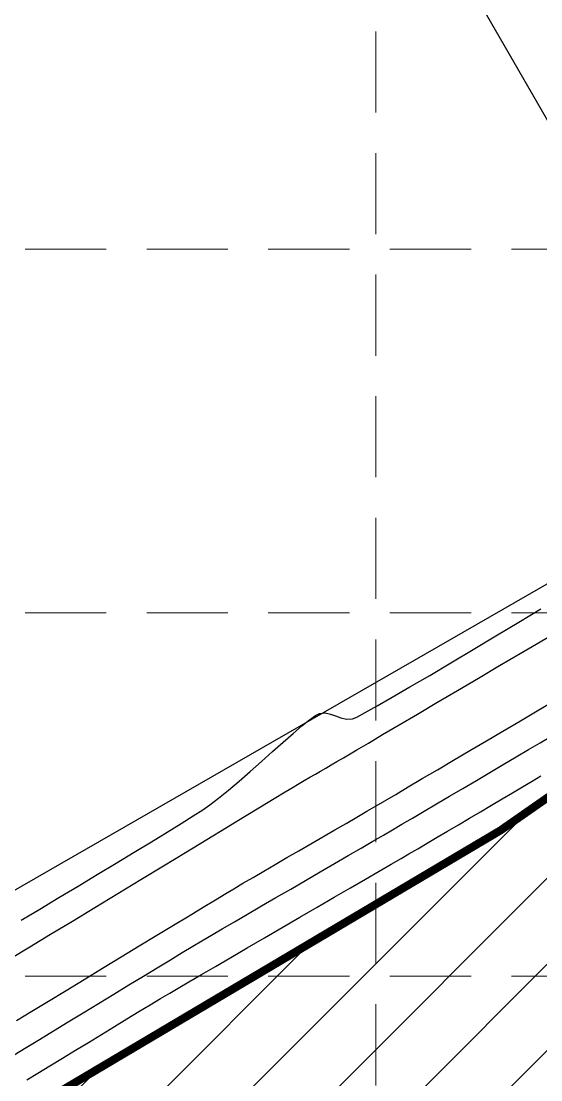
# Model space of a CAD drawing. Extents: x 2138193 to 2139991, y 332071 to 334944.
# Drawn here: x 2138689.2 to 2138753.3, y 332732.5 to 332863.1 of the extents above; entities that cross this region are included whole.
import ezdxf

# ---------------------------------------------------------------- set-up
doc = ezdxf.new("R2010")
doc.units = 0
doc.header["$LTSCALE"] = 100
doc.header["$MEASUREMENT"] = 0
doc.linetypes.add('DASHED', pattern=[0.75, 0.5, -0.25])
doc.linetypes.add('HIDDEN', pattern=[0.375, 0.25, -0.125])
for name, color, linetype in [('CONTOURS', 35, 'Continuous'), ('GRID', 254, 'DASHED'), ('V-PROP-SUBD-N', 7, 'Continuous')]:
    doc.layers.add(name, color=color, linetype=linetype)

msp = doc.modelspace()

# ---------------------------------------------------------------- hatches: boundary and pattern name
at = {"layer": 'CONTOURS', "ltscale": 10}
h = msp.add_hatch(dxfattribs=at)
h.set_pattern_fill('ANSI31', color=5, scale=60, style=0)
h.set_pattern_definition([(45, (0, 0), (-5.303300858899106, 5.303300858899107), [])])
h.paths.add_polyline_path([(2138483.546160111, 332606.2740493599), (2138656.140052903, 332606.2740493599), (2138921.264482902, 332760.8706732228), (2139372.471049562, 332785.9219287917), (2139377.748317752, 332780.6479753673), (2139409.411939294, 332807.0177192923), (2139404.134671104, 332828.1135155923), (2139401.496037009, 332952.0512992817), (2139392.260811476, 332977.1025548506), (2139347.404019459, 332973.1470955816), (2139339.488117175, 332969.1916305132), (2139182.489332715, 332936.2294564062), (2139043.960999322, 332917.7706368185), (2138914.667891463, 332903.2672764998), (2138844.744069344, 332879.534509287), (2138820.996350087, 332862.3941780554), (2138795.929319984, 332796.4698240421), (2138748.301847437, 332763.2789477164)])

# ---------------------------------------------------------------- linework, layer by layer
at = {"layer": 'CONTOURS', "color": 5, "ltscale": 10, "const_width": 1}
msp.add_lwpolyline([(2138656.140052903, 332606.2740493598), (2138921.264482902, 332760.8706732228), (2139372.471049562, 332785.9219287917), (2139377.748317752, 332780.6479753673), (2139409.411939294, 332807.0177192923), (2139404.134671104, 332828.1135155923), (2139401.496037009, 332952.0512992817), (2139392.260811476, 332977.1025548506), (2139347.404019459, 332973.1470955816), (2139339.488117175, 332969.1916305132), (2139182.489332715, 332936.2294564062), (2139043.960999322, 332917.7706368185), (2138914.667891463, 332903.2672764998), (2138844.744069344, 332879.534509287), (2138820.996350087, 332862.3941780554), (2138795.929319984, 332796.4698240421), (2138748.301847437, 332763.2789477164), (2138483.546160112, 332606.27404936)], dxfattribs=at)
at = {"layer": 'CONTOURS', "extrusion": (0.5160675712884224, -0.856547874823392, 0), "elevation": 818690.1276587571}
msp.add_lwpolyline([(2003683.806056681, 549), (2003686.999904371, 549)], dxfattribs=at)
at = {"layer": 'CONTOURS', "extrusion": (0.5150370358715242, -0.8571679250185896, 0), "elevation": 816279.7236367175}
msp.add_lwpolyline([(2004663.717837306, 549), (2004666.987945694, 549)], dxfattribs=at)
at = {"layer": 'CONTOURS'}
for points, elevation in [([(2138753.165362301, 332786.5444396476), (2138755.462454443, 332787.9024846048)], 548), ([(2138748.164515361, 332783.5885640216), (2138750.714902151, 332785.0959394248)], 548), ([(2138740.448208848, 332779.0289875823), (2138742.97772734, 332780.5235080152)], 548), ([(2138725.950777411, 332777.6780569643), (2138726.649882452, 332777.7486569924)], 549), ([(2138727.312885151, 332777.6235556644), (2138727.96102134, 332777.396087668)], 549), ([(2138730.02858916, 332777.0328305457), (2138730.558336371, 332777.2551051781)], 549), ([(2138735.784129745, 332776.2738622835), (2138738.032529193, 332777.60191231)], 548), ([(2138723.801307697, 332776.1589552396), (2138724.729875889, 332776.907229705)], 549), ([(2138746.550951891, 332774.3205901883), (2138748.573238953, 332775.5163204024)], 546), ([(2138748.622309054, 332771.390374269), (2138750.217658723, 332772.3347092376)], 545), ([(2138725.455090189, 332770.2133135123), (2138726.096219734, 332770.5841669056)], 548), ([(2138738.646377648, 332769.6513726662), (2138740.514920093, 332770.7543435125)], 546), ([(2138724.070815321, 332769.4049060941), (2138724.788542502, 332769.8256415577)], 548), ([(2138724.788542502, 332769.8256415577), (2138725.455090189, 332770.2133135123)], 548), ([(2138745.311079419, 332769.4320111766), (2138746.978796829, 332770.4180780238)], 545), ([(2138751.010204265, 332768.6534306542), (2138752.176561339, 332769.345386183)], 544), ([(2138721.738513384, 332768.0081892501), (2138722.716341831, 332768.5988681063)], 548), ([(2138722.716341831, 332768.5988681063), (2138723.276147294, 332768.9348621736)], 548), ([(2138741.998858527, 332767.4753283731), (2138743.643114195, 332768.4463644015)], 545), ([(2138748.485967803, 332767.1576285799), (2138749.774919559, 332767.9211597776)], 544), ([(2138737.447922569, 332764.7917915114), (2138738.877305343, 332765.6338512536)], 545), ([(2138707.172513812, 332763.0443799624), (2138708.900150027, 332764.1174456509)], 549), ([(2138708.900150027, 332764.1174456509), (2138710.37842758, 332765.0513035242)], 549), ([(2138727.841876368, 332763.3215223675), (2138729.242093721, 332764.1340479471)], 546), ([(2138729.242093721, 332764.1340479471), (2138730.574081253, 332764.9082995279)], 546), ([(2138734.97173151, 332763.3359830334), (2138736.138078834, 332764.0211052131)], 545), ([(2138743.098701928, 332763.9720011145), (2138744.44971606, 332764.7700233286)], 544), ([(2138726.393000362, 332762.4815296387), (2138727.841876368, 332763.3215223675)], 546), ([(2138733.855687296, 332762.6828357514), (2138734.97173151, 332763.3359830334)], 545), ([(2138740.47984183, 332762.4270561514), (2138741.770323657, 332763.1879937132)], 544), ([(2138724.915036868, 332761.6248766099), (2138726.393000362, 332762.4815296387)], 546), ([(2138731.095923444, 332761.0756304726), (2138732.554467363, 332761.9241229465)], 545), ([(2138738.073609836, 332761.0106106536), (2138739.242517029, 332761.698243456)], 544), ([(2138739.242517029, 332761.698243456), (2138740.47984183, 332762.4270561514)], 544), ([(2138700.89426496, 332759.2204033996), (2138703.129490101, 332760.5728120974)], 549), ([(2138706.743214262, 332758.9110810929), (2138709.462489076, 332760.5616141633)], 548), ([(2138727.818270597, 332759.1724499341), (2138729.507907277, 332760.1531441839)], 545), ([(2138736.039972938, 332759.818275044), (2138736.988380833, 332760.373212771)], 544), ([(2138698.570005864, 332757.8209738442), (2138700.89426496, 332759.2204033996)], 549), ([(2138720.50233314, 332759.0630242184), (2138721.950132091, 332759.9048170504)], 546), ([(2138733.328238485, 332758.2383694864), (2138734.807531041, 332759.0995318959)], 544), ([(2138734.807531041, 332759.0995318959), (2138736.039972938, 332759.818275044)], 544), ([(2138696.196793991, 332756.3975701703), (2138698.570005864, 332757.8209738442)], 549), ([(2138731.639278609, 332757.2561739746), (2138733.328238485, 332758.2383694864)], 544), ([(2138715.398820828, 332756.0695923622), (2138716.532404048, 332756.7402757067)], 546), ([(2138716.532404048, 332756.7402757067), (2138717.773897952, 332757.4699466972)], 546), ([(2138698.277436025, 332753.7739747196), (2138701.108376503, 332755.4914421101)], 548), ([(2138714.420937589, 332755.485181517), (2138715.398820828, 332756.0695923622)], 546), ([(2138689.184253475, 332752.2139818329), (2138691.463836619, 332753.5710274254)], 549), ([(2138695.493896125, 332752.0858344111), (2138698.277436025, 332753.7739747196)], 548), ([(2138711.631217, 332753.8028800979), (2138713.152881762, 332754.7221013096)], 546), ([(2138717.10611699, 332752.9499250774), (2138718.820590283, 332753.9483641596)], 545), ([(2138723.530432737, 332752.5447840939), (2138725.686228478, 332753.7972504203)], 544), ([(2138715.484985339, 332752.003779012), (2138717.10611699, 332752.9499250774)], 545), ([(2138721.350886381, 332751.2782154622), (2138723.530432737, 332752.5447840939)], 544), ([(2138705.910205612, 332750.33365401), (2138707.973315272, 332751.5861280905)], 546), ([(2138712.634153905, 332750.3315093475), (2138713.985047065, 332751.1257118174)], 545), ([(2138717.069275193, 332748.7883159211), (2138719.184772753, 332750.0189306849)], 544), ([(2138709.043202095, 332748.1889485872), (2138710.34694622, 332748.9724174859)], 545), ([(2138710.34694622, 332748.9724174859), (2138711.460157595, 332749.6369574564)], 545), ([(2138715.041577042, 332747.6077573303), (2138717.069275193, 332748.7883159211)], 544), ([(2138705.971485891, 332746.3321527618), (2138707.575767794, 332747.3032829494)], 545), ([(2138707.575767794, 332747.3032829494), (2138709.043202095, 332748.1889485872)], 545), ([(2138696.949860198, 332744.8887655164), (2138699.223005264, 332746.2701797505)], 546), ([(2138704.257198962, 332745.2922902138), (2138705.971485891, 332746.3321527618)], 545), ([(2138694.715615412, 332743.5314371376), (2138696.949860198, 332744.8887655164)], 546), ([(2138708.552445351, 332743.8138078853), (2138709.857112455, 332744.58028019)], 544), ([(2138709.857112455, 332744.58028019), (2138711.398312332, 332745.4823533054)], 544), ([(2138706.376363775, 332742.5207979699), (2138707.521494362, 332743.2043225506)], 544), ([(2138698.722733757, 332741.9276302998), (2138700.60598032, 332743.0732967935)], 545), ([(2138702.226493282, 332740.0152151961), (2138703.706428008, 332740.912012823)], 544), ([(2138694.274560294, 332735.1764353109), (2138695.863797383, 332736.1440586225)], 544)]:
    msp.add_lwpolyline(points, dxfattribs=dict(at, elevation=elevation))
at = {"layer": 'CONTOURS', "extrusion": (-0.5137518825179354, 0.8579388108771382, 0), "elevation": -813274.5638263782}
msp.add_lwpolyline([(-2005881.494462189, 549), (-2005884.76555029, 549)], dxfattribs=at)
at = {"layer": 'CONTOURS', "extrusion": (0.5088597691659232, -0.8608494266272142, 0), "elevation": 801846.3360590257}
msp.add_lwpolyline([(2010483.273723657, 548), (2010486.120284361, 548)], dxfattribs=at)
at = {"layer": 'CONTOURS', "extrusion": (0.5121207307433745, -0.8589134747708131, 0), "elevation": 809461.5921602522}
msp.add_lwpolyline([(2007420.031331649, 549), (2007423.228123616, 549)], dxfattribs=at)
at = {"layer": 'CONTOURS', "extrusion": (0.5099960269217815, -0.8601767565587888, 0), "elevation": 804496.9985879286}
msp.add_lwpolyline([(2009411.750825574, 549), (2009414.798053697, 549)], dxfattribs=at)
at = {"layer": 'CONTOURS', "extrusion": (0.5071268605378539, -0.8618714215711181, 0), "elevation": 797796.6442778558}
msp.add_lwpolyline([(2012078.56746238, 549), (2012081.389872656, 549)], dxfattribs=at)
at = {"layer": 'CONTOURS', "extrusion": (0.508767444613248, -0.8609039942419281, 0), "elevation": 801630.7177188261}
msp.add_lwpolyline([(2010563.277023894, 548), (2010566.29347181, 548)], dxfattribs=at)
at = {"layer": 'CONTOURS', "extrusion": (-0.508724537639783, 0.8609293494841428, 0), "elevation": -801530.5128499258}
msp.add_lwpolyline([(-2010600.218485717, 548), (-2010603.226765041, 548)], dxfattribs=at)
at = {"layer": 'CONTOURS', "extrusion": (0.4968271672289609, -0.8678495064832646, 0), "elevation": 773778.9331442127}
msp.add_lwpolyline([(2021431.908332175, 549), (2021434.055470805, 549)], dxfattribs=at)
at = {"layer": 'CONTOURS', "extrusion": (0.5030523745126148, -0.8642559276610258, 0), "elevation": 788288.8715356137}
msp.add_lwpolyline([(2015819.965425497, 549), (2015822.487788937, 549)], dxfattribs=at)
at = {"layer": 'CONTOURS', "extrusion": (0.4861617790093713, -0.8738688257573006, 0), "elevation": 748965.413771328}
msp.add_lwpolyline([(2030754.715510017, 549), (2030756.412368455, 549)], dxfattribs=at)
at = {"layer": 'CONTOURS', "extrusion": (0.5086310902500683, -0.8609845608552033, 0), "elevation": 801312.2797996912}
msp.add_lwpolyline([(2010681.460192929, 548), (2010684.265910668, 548)], dxfattribs=at)
at = {"layer": 'CONTOURS', "extrusion": (0.5094284160026549, -0.8605130382330218, 0), "elevation": 803181.628591296}
msp.add_lwpolyline([(2009950.775665837, 546), (2009952.772197695, 546)], dxfattribs=at)
at = {"layer": 'CONTOURS', "extrusion": (0.5816311920053671, -0.81345261477631, 0), "elevation": 973250.7686858929}
msp.add_lwpolyline([(1933304.653028172, 549), (1933305.54868566, 549)], dxfattribs=at)
at = {"layer": 'CONTOURS', "extrusion": (-0.4525980360715789, 0.8917146504034515, 0), "elevation": -671240.4341665381}
msp.add_lwpolyline([(-2057747.234931044, 549), (-2057747.78704331, 549)], dxfattribs=at)
at = {"layer": 'CONTOURS', "extrusion": (0.1854171320080791, 0.9826599041163219, 0), "elevation": 723563.9121577768}
msp.add_lwpolyline([(-2039938.228952427, 549), (-2039938.903654526, 549)], dxfattribs=at)
at = {"layer": 'CONTOURS', "extrusion": (0.3398361059790389, 0.9404846734918139, 0), "elevation": 1039789.022726948}
msp.add_lwpolyline([(-1898351.093664689, 549), (-1898351.789588321, 549)], dxfattribs=at)
at = {"layer": 'CONTOURS', "extrusion": (-0.2177718352893982, -0.9759997068414967, 0), "elevation": -790545.2659903679}
msp.add_lwpolyline([(2014929.00898192, 549), (2014929.707866006, 549)], dxfattribs=at)
at = {"layer": 'CONTOURS', "extrusion": (0.4637331923798392, -0.8859749016113284, 0), "elevation": 696968.053607343}
msp.add_lwpolyline([(2049181.454856532, 549), (2049182.626766736, 549)], dxfattribs=at)
at = {"layer": 'CONTOURS', "extrusion": (-0.5092544255882839, 0.8606160177563202, 0), "elevation": -802775.2368793376}
msp.add_lwpolyline([(-2010110.962662488, 546), (-2010113.123224559, 546)], dxfattribs=at)
at = {"layer": 'CONTOURS', "extrusion": (-0.6490305502582414, 0.7607623445146878, 0), "elevation": -1134933.514727752}
msp.add_lwpolyline([(-1843040.991106724, 549), (-1843042.426911752, 549)], dxfattribs=at)
at = {"layer": 'CONTOURS', "extrusion": (0.03478305397385138, -0.9993948864969504, 0), "elevation": -258184.1029345617}
msp.add_lwpolyline([(2149010.124269461, 549), (2149010.855663686, 549)], dxfattribs=at)
at = {"layer": 'CONTOURS', "extrusion": (0.5084999686323234, -0.8610620081625517, 0), "elevation": 801006.0725020935}
msp.add_lwpolyline([(2010798.49917545, 548), (2010800.85403242, 548)], dxfattribs=at)
at = {"layer": 'CONTOURS', "extrusion": (-0.5091035977829468, 0.8607052496206, 0), "elevation": -802422.9595469193}
msp.add_lwpolyline([(-2010249.337218129, 546), (-2010251.615384142, 546)], dxfattribs=at)
at = {"layer": 'CONTOURS', "extrusion": (-0.6600543671157318, 0.7512178328896691, 0), "elevation": -1161686.579204063}
msp.add_lwpolyline([(-1826294.756756491, 549), (-1826296.380505943, 549)], dxfattribs=at)
at = {"layer": 'CONTOURS', "extrusion": (-0.5083985434980156, 0.8611218966958722, 0), "elevation": -800769.2217323448}
msp.add_lwpolyline([(-2010890.796732059, 548), (-2010892.833046467, 548)], dxfattribs=at)
at = {"layer": 'CONTOURS', "extrusion": (0.5101523852031015, -0.860084033029091, 0), "elevation": 804876.3548725075}
msp.add_lwpolyline([(2009272.942462204, 545), (2009274.462218096, 545)], dxfattribs=at)
at = {"layer": 'CONTOURS', "extrusion": (0.6651811834263638, -0.7466819893472068, 0), "elevation": 1174160.822922318}
msp.add_lwpolyline([(1818298.166876579, 549), (1818299.922667729, 549)], dxfattribs=at)
at = {"layer": 'CONTOURS', "extrusion": (0.5079518666762196, -0.8613854544512253, 0), "elevation": 799726.195095816}
msp.add_lwpolyline([(2011302.964984906, 548), (2011304.177989979, 548)], dxfattribs=at)
at = {"layer": 'CONTOURS', "extrusion": (-0.5082413829052472, 0.8612146635436266, 0), "elevation": -800402.2269441776}
msp.add_lwpolyline([(-2011035.245495508, 548), (-2011036.901192596, 548)], dxfattribs=at)
at = {"layer": 'CONTOURS', "extrusion": (0.5088249920766296, -0.8608699828883675, 0), "elevation": 801772.2731698514}
msp.add_lwpolyline([(2010504.223663062, 546), (2010506.597758117, 546)], dxfattribs=at)
at = {"layer": 'CONTOURS', "extrusion": (0.5096052049930382, -0.860408353657729, 0), "elevation": 803598.1464488646}
msp.add_lwpolyline([(2009781.067506364, 545), (2009782.83786312, 545)], dxfattribs=at)
at = {"layer": 'CONTOURS', "extrusion": (0.5098561133340377, -0.8602596954966035, 0), "elevation": 804184.2465574491}
msp.add_lwpolyline([(2009548.390543013, 545), (2009550.049521635, 545)], dxfattribs=at)
at = {"layer": 'CONTOURS', "extrusion": (0.6662331718792799, -0.745743495236582, 0), "elevation": 1176723.03734264}
msp.add_lwpolyline([(1816639.232208765, 549), (1816641.063925247, 549)], dxfattribs=at)
at = {"layer": 'CONTOURS', "extrusion": (0.5047360976788464, -0.8632736945487972, 0), "elevation": 792220.1824645624}
msp.add_lwpolyline([(2014269.648540949, 548), (2014270.571852414, 548)], dxfattribs=at)
at = {"layer": 'CONTOURS', "extrusion": (0.5072054826118351, -0.8618251553583799, 0), "elevation": 797983.5610481335}
msp.add_lwpolyline([(2011994.281908319, 548), (2011994.990146955, 548)], dxfattribs=at)
at = {"layer": 'CONTOURS', "extrusion": (0.5085188263340872, -0.8610508714726458, 0), "elevation": 801057.2684522356}
msp.add_lwpolyline([(2010784.577662872, 546), (2010786.861981866, 546)], dxfattribs=at)
at = {"layer": 'CONTOURS', "extrusion": (0.5086797786237534, -0.8609557960890265, 0), "elevation": 801433.1423692612}
msp.add_lwpolyline([(2010637.080621754, 546), (2010639.43304191, 546)], dxfattribs=at)
at = {"layer": 'CONTOURS', "extrusion": (-0.6638217705971844, 0.747890805453055, 0), "elevation": -1170851.163841728}
msp.add_lwpolyline([(-1820427.427213673, 549), (-1820429.278698683, 549)], dxfattribs=at)
at = {"layer": 'CONTOURS', "extrusion": (0.4999243693128305, -0.8660690647789983, 0), "elevation": 780998.9861701499}
msp.add_lwpolyline([(2018644.634386965, 548), (2018645.375058559, 548)], dxfattribs=at)
at = {"layer": 'CONTOURS', "extrusion": (-0.5005107026111335, 0.8657303486488791, 0), "elevation": -782365.707762336}
msp.add_lwpolyline([(-2018116.068505886, 548), (-2018116.839620493, 548)], dxfattribs=at)
at = {"layer": 'CONTOURS', "extrusion": (-0.5022489193552985, 0.8647230903627098, 0), "elevation": -786418.466239396}
msp.add_lwpolyline([(-2016541.017435535, 548), (-2016541.849428158, 548)], dxfattribs=at)
at = {"layer": 'CONTOURS', "extrusion": (0.5091678235296327, -0.8606672571221103, 0), "elevation": 802576.5412959685}
msp.add_lwpolyline([(2010185.485427101, 545), (2010187.395006222, 545)], dxfattribs=at)
at = {"layer": 'CONTOURS', "extrusion": (0.6472842328786769, -0.7622487270351213, 0), "elevation": 1130704.175630369}
msp.add_lwpolyline([(1845628.220961977, 549), (1845629.943994513, 549)], dxfattribs=at)
at = {"layer": 'CONTOURS', "extrusion": (0.6578058640049633, -0.7531875233171906, 0), "elevation": 1156222.247917559}
msp.add_lwpolyline([(1829751.87836428, 549), (1829753.69354506, 549)], dxfattribs=at)
at = {"layer": 'CONTOURS', "extrusion": (0.5091044540141372, -0.860704743162815, 0), "elevation": 802417.7451771845}
msp.add_lwpolyline([(2010223.414988564, 548), (2010224.338264558, 548)], dxfattribs=at)
at = {"layer": 'CONTOURS', "extrusion": (0.5080964536301716, -0.8613001763661974, 0), "elevation": 800070.9620496815}
msp.add_lwpolyline([(2011173.044226474, 546), (2011175.05306447, 546)], dxfattribs=at)
at = {"layer": 'CONTOURS', "extrusion": (-0.508741156688909, 0.8609195290448642, 0), "elevation": -801580.0607339351}
msp.add_lwpolyline([(-2010579.174290566, 545), (-2010581.111713482, 545)], dxfattribs=at)
at = {"layer": 'CONTOURS', "extrusion": (-0.5105665952238337, 0.8598382125967314, 0), "elevation": -805847.6176706469}
msp.add_lwpolyline([(-2008881.760350558, 544), (-2008883.018923211, 544)], dxfattribs=at)
at = {"layer": 'CONTOURS', "extrusion": (0.6301583587164263, -0.7764666399400684, 0), "elevation": 1089345.546312677}
msp.add_lwpolyline([(1870335.758641856, 549), (1870337.334153377, 549)], dxfattribs=at)
at = {"layer": 'CONTOURS', "extrusion": (-0.5179397544177071, 0.8554170975575164, 0), "elevation": -823073.5682881892}
msp.add_lwpolyline([(-2001851.340165848, 548), (-2001852.922481893, 548)], dxfattribs=at)
at = {"layer": 'CONTOURS', "extrusion": (0.507786978299341, -0.8614826664940071, 0), "elevation": 799348.348745046}
msp.add_lwpolyline([(2011458.557459297, 546), (2011460.358917585, 546)], dxfattribs=at)
at = {"layer": 'CONTOURS', "extrusion": (0.5099313904737233, -0.8602150760185124, 0), "elevation": 804363.6640031127}
msp.add_lwpolyline([(2009473.60895906, 544), (2009475.044977494, 544)], dxfattribs=at)
at = {"layer": 'CONTOURS', "extrusion": (0.6017941984991653, -0.7986512021231467, 0), "elevation": 1021300.437834249}
msp.add_lwpolyline([(1908342.145002714, 549), (1908343.518605925, 549)], dxfattribs=at)
at = {"layer": 'CONTOURS', "extrusion": (-0.5183767300774713, 0.8551523640347307, 0), "elevation": -824096.2316695816}
msp.add_lwpolyline([(-2001428.587667347, 548), (-2001430.560345887, 548)], dxfattribs=at)
at = {"layer": 'CONTOURS', "extrusion": (0.5066348969978467, -0.8621607049407791, 0), "elevation": 796658.7236902878}
msp.add_lwpolyline([(2012522.531726964, 546), (2012523.779148351, 546)], dxfattribs=at)
at = {"layer": 'CONTOURS', "extrusion": (0.5073435909254415, -0.8617438602896329, 0), "elevation": 798313.1436256433}
msp.add_lwpolyline([(2011868.089210608, 546), (2011869.636863236, 546)], dxfattribs=at)
at = {"layer": 'CONTOURS', "extrusion": (0.5082477893242356, -0.8612108827964422, 0), "elevation": 800427.9216612517}
msp.add_lwpolyline([(2011034.364717177, 545), (2011036.218605432, 545)], dxfattribs=at)
at = {"layer": 'CONTOURS', "extrusion": (0.509396337219162, -0.860532028240496, 0), "elevation": 803113.8478990803}
msp.add_lwpolyline([(2009970.401283439, 544), (2009971.943768993, 544)], dxfattribs=at)
at = {"layer": 'CONTOURS', "extrusion": (0.5444221836620438, -0.8388113530089182, 0), "elevation": 885234.2715262277}
msp.add_lwpolyline([(1975139.22210013, 549), (1975140.639388665, 549)], dxfattribs=at)
at = {"layer": 'CONTOURS', "extrusion": (-0.5636020905894972, 0.8260464172691194, 0), "elevation": -930502.2946768512}
msp.add_lwpolyline([(-1954222.54117855, 549), (-1954223.581455076, 549)], dxfattribs=at)
at = {"layer": 'CONTOURS', "extrusion": (0.5186214772750062, -0.8550039551423668, 0), "elevation": 824669.0625353607}
msp.add_lwpolyline([(2001190.31290619, 548), (2001192.626380871, 548)], dxfattribs=at)
at = {"layer": 'CONTOURS', "extrusion": (0.5035576703853368, -0.8639616152330452, 0), "elevation": 789478.0777989135}
msp.add_lwpolyline([(2015347.443340838, 546), (2015348.883435539, 546)], dxfattribs=at)
at = {"layer": 'CONTOURS', "extrusion": (-0.5050834737481963, 0.8630704980165035, 0), "elevation": -793037.8951845396}
msp.add_lwpolyline([(-2013950.757613307, 546), (-2013952.074787734, 546)], dxfattribs=at)
at = {"layer": 'CONTOURS', "extrusion": (0.5079449987272666, -0.8613895043869279, 0), "elevation": 799720.8918906851}
msp.add_lwpolyline([(2011313.860998157, 545), (2011315.631352259, 545)], dxfattribs=at)
at = {"layer": 'CONTOURS', "extrusion": (-0.5088689736161834, 0.8608439856854506, 0), "elevation": -801882.142031736}
msp.add_lwpolyline([(-2010458.963433605, 544), (-2010460.541407586, 544)], dxfattribs=at)
at = {"layer": 'CONTOURS', "extrusion": (0.5091362500263611, -0.8606859351175054, 0), "elevation": 802506.3721214151}
msp.add_lwpolyline([(2010211.451805708, 544), (2010213.020907809, 544)], dxfattribs=at)
at = {"layer": 'CONTOURS', "extrusion": (0.518763466008378, -0.8549178126200053, 0), "elevation": 825001.4014270201}
msp.add_lwpolyline([(2001050.722625135, 548), (2001053.327329379, 548)], dxfattribs=at)
at = {"layer": 'CONTOURS', "extrusion": (-0.5071129970681828, 0.861879578714176, 0), "elevation": -797778.3785977922}
msp.add_lwpolyline([(-2012081.961727293, 545), (-2012083.481479898, 545)], dxfattribs=at)
at = {"layer": 'CONTOURS', "extrusion": (0.5232290979774844, -0.8521920622897563, 0), "elevation": 835455.7996684003}
msp.add_lwpolyline([(1996698.310669079, 549), (1996700.583529608, 549)], dxfattribs=at)
at = {"layer": 'CONTOURS', "extrusion": (0.5188416727963746, -0.8548703519071531, 0), "elevation": 825184.4566163546}
msp.add_lwpolyline([(2000972.395717058, 548), (2000975.242084192, 548)], dxfattribs=at)
at = {"layer": 'CONTOURS', "extrusion": (-0.5082759213064546, 0.8611942799508567, 0), "elevation": -800497.189669457}
msp.add_lwpolyline([(-2011007.694849079, 544), (-2011009.237332932, 544)], dxfattribs=at)
at = {"layer": 'CONTOURS', "extrusion": (0.5200537950494178, -0.8541335084485905, 0), "elevation": 828018.7234460341}
msp.add_lwpolyline([(1999791.406255109, 549), (1999793.872040597, 549)], dxfattribs=at)
at = {"layer": 'CONTOURS', "extrusion": (0.5188751505597998, -0.8548500325387751, 0), "elevation": 825262.8174291993}
msp.add_lwpolyline([(2000937.040107685, 548), (2000940.078570997, 548)], dxfattribs=at)
at = {"layer": 'CONTOURS', "extrusion": (-0.5016172053173772, 0.865089694384105, 0), "elevation": -784952.5624561743}
msp.add_lwpolyline([(-2017106.119976844, 546), (-2017107.83942839, 546)], dxfattribs=at)
at = {"layer": 'CONTOURS', "extrusion": (-0.5037064853222784, 0.8638748616809483, 0), "elevation": -789828.7968806969}
msp.add_lwpolyline([(-2015211.628912082, 545), (-2015213.135171832, 545)], dxfattribs=at)
at = {"layer": 'CONTOURS', "extrusion": (0.5020012956587219, -0.864866867880233, 0), "elevation": 785848.1733848114}
msp.add_lwpolyline([(2016755.657638878, 546), (2016757.365907537, 546)], dxfattribs=at)
at = {"layer": 'CONTOURS', "extrusion": (0.5023034384036771, -0.8646914222818701, 0), "elevation": 786556.335536252}
msp.add_lwpolyline([(2016487.629156605, 545), (2016489.465668598, 545)], dxfattribs=at)
at = {"layer": 'CONTOURS', "extrusion": (-0.5064461747550797, 0.8622715767529087, 0), "elevation": -796225.3548816098}
msp.add_lwpolyline([(-2012697.333354589, 544), (-2012698.591924432, 544)], dxfattribs=at)
at = {"layer": 'CONTOURS', "extrusion": (0.5188414391052173, -0.8548704937399741, 0), "elevation": 825183.9098610498}
msp.add_lwpolyline([(2000963.12788151, 548), (2000966.401836987, 548)], dxfattribs=at)
at = {"layer": 'CONTOURS', "extrusion": (0.5035828034109849, -0.8639469660278537, 0), "elevation": 789536.6833594278}
msp.add_lwpolyline([(2015311.212139017, 546), (2015312.830990433, 546)], dxfattribs=at)
at = {"layer": 'CONTOURS', "extrusion": (0.5018433138131962, -0.8649585472038472, 0), "elevation": 785483.3652943342}
msp.add_lwpolyline([(2016901.833643077, 545), (2016903.872359801, 545)], dxfattribs=at)
at = {"layer": 'CONTOURS', "extrusion": (0.5048952572500794, -0.8631806179510615, 0), "elevation": 792598.6621011021}
msp.add_lwpolyline([(2014107.398086776, 546), (2014108.938706887, 546)], dxfattribs=at)
at = {"layer": 'CONTOURS', "extrusion": (0.5018416992875202, -0.8649594839391116, 0), "elevation": 785479.6005599119}
msp.add_lwpolyline([(2016901.208016332, 545), (2016903.299816618, 545)], dxfattribs=at)
at = {"layer": 'CONTOURS', "extrusion": (0.5131919656586094, -0.8582738527902691, 0), "elevation": 811965.5897961396}
msp.add_lwpolyline([(2006352.159089574, 549), (2006354.934524787, 549)], dxfattribs=at)
at = {"layer": 'CONTOURS', "extrusion": (0.5187798827872216, -0.8549078507156643, 0), "elevation": 825039.8283178546}
msp.add_lwpolyline([(2001019.222732508, 548), (2001022.540083987, 548)], dxfattribs=at)
at = {"layer": 'CONTOURS', "extrusion": (0.5019723799371273, -0.8648836510076117, 0), "elevation": 785784.3243799885}
msp.add_lwpolyline([(2016780.394329809, 545), (2016782.507201057, 545)], dxfattribs=at)
at = {"layer": 'CONTOURS', "extrusion": (0.5024842555605871, -0.8645863594307526, 0), "elevation": 786981.5909171631}
msp.add_lwpolyline([(2016321.330966456, 544), (2016323.483954221, 544)], dxfattribs=at)
at = {"layer": 'CONTOURS', "extrusion": (0.5122610653253006, -0.8588297857851626, 0), "elevation": 809789.6895423414}
msp.add_lwpolyline([(2007228.630532666, 549), (2007231.367831648, 549)], dxfattribs=at)
at = {"layer": 'CONTOURS', "extrusion": (-0.5156115677905958, 0.8568224501963776, 0), "elevation": -817633.5255064751}
msp.add_lwpolyline([(-2004069.627871752, 546), (-2004071.107823435, 546)], dxfattribs=at)
at = {"layer": 'CONTOURS', "extrusion": (0.5026509188836551, -0.8644894757863841, 0), "elevation": 787366.6940162908}
msp.add_lwpolyline([(2016158.989973977, 545), (2016161.048950109, 545)], dxfattribs=at)
at = {"layer": 'CONTOURS', "extrusion": (0.502237312855054, -0.8647298315521067, 0), "elevation": 786402.1267035971}
msp.add_lwpolyline([(2016537.473310577, 545), (2016539.575240336, 545)], dxfattribs=at)
at = {"layer": 'CONTOURS', "extrusion": (0.502322725815538, -0.864680217843133, 0), "elevation": 786604.8905833734}
msp.add_lwpolyline([(2016463.586735046, 544), (2016466.009436229, 544)], dxfattribs=at)
at = {"layer": 'CONTOURS', "extrusion": (0.5023632335955351, -0.8646566841998261, 0), "elevation": 786699.3566356166}
msp.add_lwpolyline([(2016429.156546408, 544), (2016431.465838092, 544)], dxfattribs=at)
at = {"layer": 'CONTOURS', "extrusion": (0.5179671210463255, -0.8554005269550524, 0), "elevation": 823144.5280398267}
msp.add_lwpolyline([(2001808.553016128, 546), (2001810.585642942, 546)], dxfattribs=at)
at = {"layer": 'CONTOURS', "extrusion": (-0.5185531362941409, 0.8550454051332657, 0), "elevation": -824516.0124102905}
msp.add_lwpolyline([(-2001241.804098674, 546), (-2001244.048648107, 546)], dxfattribs=at)
at = {"layer": 'CONTOURS', "extrusion": (0.5183878204270563, -0.8551456411821826, 0), "elevation": 824122.1998424031}
msp.add_lwpolyline([(2001387.607799972, 548), (2001390.757939504, 548)], dxfattribs=at)
at = {"layer": 'CONTOURS', "extrusion": (0.5052025758378859, -0.8630007864230284, 0), "elevation": 793319.3310538408}
msp.add_lwpolyline([(2013818.576852112, 545), (2013820.31490183, 545)], dxfattribs=at)
at = {"layer": 'CONTOURS', "extrusion": (0.502595517126848, -0.8645216863468471, 0), "elevation": 787241.0671620716}
msp.add_lwpolyline([(2016207.78408053, 544), (2016210.289643621, 544)], dxfattribs=at)
at = {"layer": 'CONTOURS', "extrusion": (0.518159903983386, -0.8552837622122428, 0), "elevation": 823588.7967500088}
msp.add_lwpolyline([(2001604.171683535, 548), (2001607.166952659, 548)], dxfattribs=at)
at = {"layer": 'CONTOURS', "extrusion": (0.5191852564941823, -0.8546617280767113, 0), "elevation": 825995.601376886}
msp.add_lwpolyline([(2000626.616831761, 546), (2000629.156390885, 546)], dxfattribs=at)
at = {"layer": 'CONTOURS', "extrusion": (-0.5091785024643639, 0.8606609394111876, 0), "elevation": -802601.2833538812}
msp.add_lwpolyline([(-2010134.376270267, 545), (-2010135.740333925, 545)], dxfattribs=at)
at = {"layer": 'CONTOURS', "extrusion": (0.5178539210405112, -0.8554690622477052, 0), "elevation": 822872.7356338869}
msp.add_lwpolyline([(2001895.864740228, 548), (2001898.655572619, 548)], dxfattribs=at)
at = {"layer": 'CONTOURS', "extrusion": (0.519323304680211, -0.8545778520509555, 0), "elevation": 826318.755213575}
msp.add_lwpolyline([(2000490.543614355, 546), (2000493.166259748, 546)], dxfattribs=at)
at = {"layer": 'CONTOURS', "extrusion": (-0.5193702693689205, 0.8545493100434025, 0), "elevation": -826428.6959497232}
msp.add_lwpolyline([(-2000442.46538427, 546), (-2000445.128169981, 546)], dxfattribs=at)
at = {"layer": 'CONTOURS', "extrusion": (0.5035996206374478, -0.8639371632785678, 0), "elevation": 789583.0592562042}
msp.add_lwpolyline([(2015284.772738811, 544), (2015286.975115884, 544)], dxfattribs=at)
at = {"layer": 'CONTOURS', "extrusion": (0.5042290735642779, -0.863569940058424, 0), "elevation": 791051.4707418333}
msp.add_lwpolyline([(2014706.820342555, 544), (2014708.835870457, 544)], dxfattribs=at)
at = {"layer": 'CONTOURS', "extrusion": (-0.5191706510784796, 0.8546706003243284, 0), "elevation": -825964.8629575302}
msp.add_lwpolyline([(-2000637.138367821, 545), (-2000639.241458043, 545)], dxfattribs=at)
at = {"layer": 'CONTOURS', "extrusion": (0.5189855951171694, -0.8547829853599553, 0), "elevation": 825528.2405965594}
msp.add_lwpolyline([(2000806.427940677, 546), (2000808.953471594, 546)], dxfattribs=at)
at = {"layer": 'CONTOURS', "extrusion": (0.5195262879493789, -0.8544544669726637, 0), "elevation": 826797.3815273859}
msp.add_lwpolyline([(2000291.060007778, 545), (2000293.229543232, 545)], dxfattribs=at)
at = {"layer": 'CONTOURS', "extrusion": (0.5089069344180812, -0.8608215448635047, 0), "elevation": 801970.5691928173}
msp.add_lwpolyline([(2010380.836724212, 544), (2010382.034360349, 544)], dxfattribs=at)
at = {"layer": 'CONTOURS', "extrusion": (0.5186423416678586, -0.8549912990371776, 0), "elevation": 824724.8122438446}
msp.add_lwpolyline([(2001135.338048803, 546), (2001137.731936644, 546)], dxfattribs=at)
at = {"layer": 'CONTOURS', "extrusion": (0.5197956735135713, -0.8542906167087245, 0), "elevation": 827428.0364658694}
msp.add_lwpolyline([(2000025.857636494, 545), (2000028.065177179, 545)], dxfattribs=at)
at = {"layer": 'CONTOURS', "extrusion": (0.5151591143143541, -0.8570945612584706, 0), "elevation": 816582.2777506509}
msp.add_lwpolyline([(2004487.453173393, 544), (2004488.945619211, 544)], dxfattribs=at)
at = {"layer": 'CONTOURS', "extrusion": (0.5181367455232289, -0.8552977919640602, 0), "elevation": 823541.5158107977}
msp.add_lwpolyline([(2001620.379707123, 546), (2001622.599006715, 546)], dxfattribs=at)
at = {"layer": 'CONTOURS', "extrusion": (0.5197289403150854, -0.8543312171511459, 0), "elevation": 827271.8049624687}
msp.add_lwpolyline([(2000088.305717408, 545), (2000090.484817749, 545)], dxfattribs=at)
at = {"layer": 'CONTOURS', "extrusion": (0.5169722765841878, -0.8560021409105014, 0), "elevation": 820823.5909996387}
msp.add_lwpolyline([(2002752.778271567, 544), (2002754.402997145, 544)], dxfattribs=at)
at = {"layer": 'CONTOURS', "extrusion": (0.5195207242841711, -0.8544578497733228, 0), "elevation": 826784.35868932}
msp.add_lwpolyline([(2000287.733509982, 545), (2000289.852541397, 545)], dxfattribs=at)
at = {"layer": 'CONTOURS', "extrusion": (-0.5191310324217913, 0.8546946654663787, 0), "elevation": -825875.5788906115}
msp.add_lwpolyline([(-2000671.242019665, 544), (-2000673.051631583, 544)], dxfattribs=at)
at = {"layer": 'CONTOURS', "extrusion": (0.5191486346754137, -0.854683973825796, 0), "elevation": 825913.3329978662}
msp.add_lwpolyline([(2000645.507585495, 545), (2000647.534919674, 545)], dxfattribs=at)
at = {"layer": 'CONTOURS', "extrusion": (0.5200512042920492, -0.8541350858701389, 0), "elevation": 828029.7443623983}
msp.add_lwpolyline([(1999776.895429915, 544), (1999778.783681377, 544)], dxfattribs=at)
at = {"layer": 'CONTOURS', "extrusion": (0.5197161654210386, -0.8543389885754084, 0), "elevation": 827245.3508338724}
msp.add_lwpolyline([(2000103.390011319, 544), (2000105.252224531, 544)], dxfattribs=at)
at = {"layer": 'CONTOURS', "extrusion": (-0.5185703062968245, 0.8550349919314517, 0), "elevation": -824559.6701648831}
msp.add_lwpolyline([(-2001201.891455764, 545), (-2001203.795464931, 545)], dxfattribs=at)
at = {"layer": 'CONTOURS', "extrusion": (-0.5201608078342361, 0.8540683426946786, 0), "elevation": -828286.3611138207}
msp.add_lwpolyline([(-1999668.733410577, 544), (-1999670.62113664, 544)], dxfattribs=at)
at = {"layer": 'CONTOURS', "extrusion": (0.5177104544844207, -0.8555558925736731, 0), "elevation": 822547.3912007608}
msp.add_lwpolyline([(2002028.083202246, 545), (2002029.832259592, 545)], dxfattribs=at)
at = {"layer": 'CONTOURS', "extrusion": (-0.5190814631524309, 0.8547247712635522, 0), "elevation": -825759.5570176649}
msp.add_lwpolyline([(-2000708.103100995, 544), (-2000709.829869068, 544)], dxfattribs=at)
at = {"layer": 'CONTOURS', "extrusion": (-0.5197024802919289, 0.8543473134378182, 0), "elevation": -827213.3150013661}
msp.add_lwpolyline([(-2000109.197225286, 544), (-2000111.004209234, 544)], dxfattribs=at)
at = {"layer": 'CONTOURS', "extrusion": (0.5181148281484309, -0.8553110690577563, 0), "elevation": 823497.1423640806}
msp.add_lwpolyline([(2001638.761381309, 544), (2001640.381371785, 544)], dxfattribs=at)
at = {"layer": 'GRID', "color": 252, "linetype": 'HIDDEN', "lineweight": 0, "ltscale": 0.4}
for p, q in [((2138732.891620872, 332296.8191454171), (2138732.981117565, 334895.7330547087)), ((2138239.658925912, 332834.9485650579), (2139943.532361615, 332834.9485650579)), ((2138239.658925912, 332790.109790359), (2139943.532361615, 332790.109790359)), ((2138239.658925912, 332745.27101566), (2139943.532361615, 332745.27101566))]:
    msp.add_line(p, q, dxfattribs=at)
at = {"layer": 'V-PROP-SUBD-N'}
for p, q in [((2138722.586315963, 332905.5797587971), (2138778.781415688, 332807.8942945138)), ((2138778.781415688, 332807.8942945136), (2138435.733479701, 332610.5505738834))]:
    msp.add_line(p, q, dxfattribs=at)

doc.saveas('drawing.dxf')
